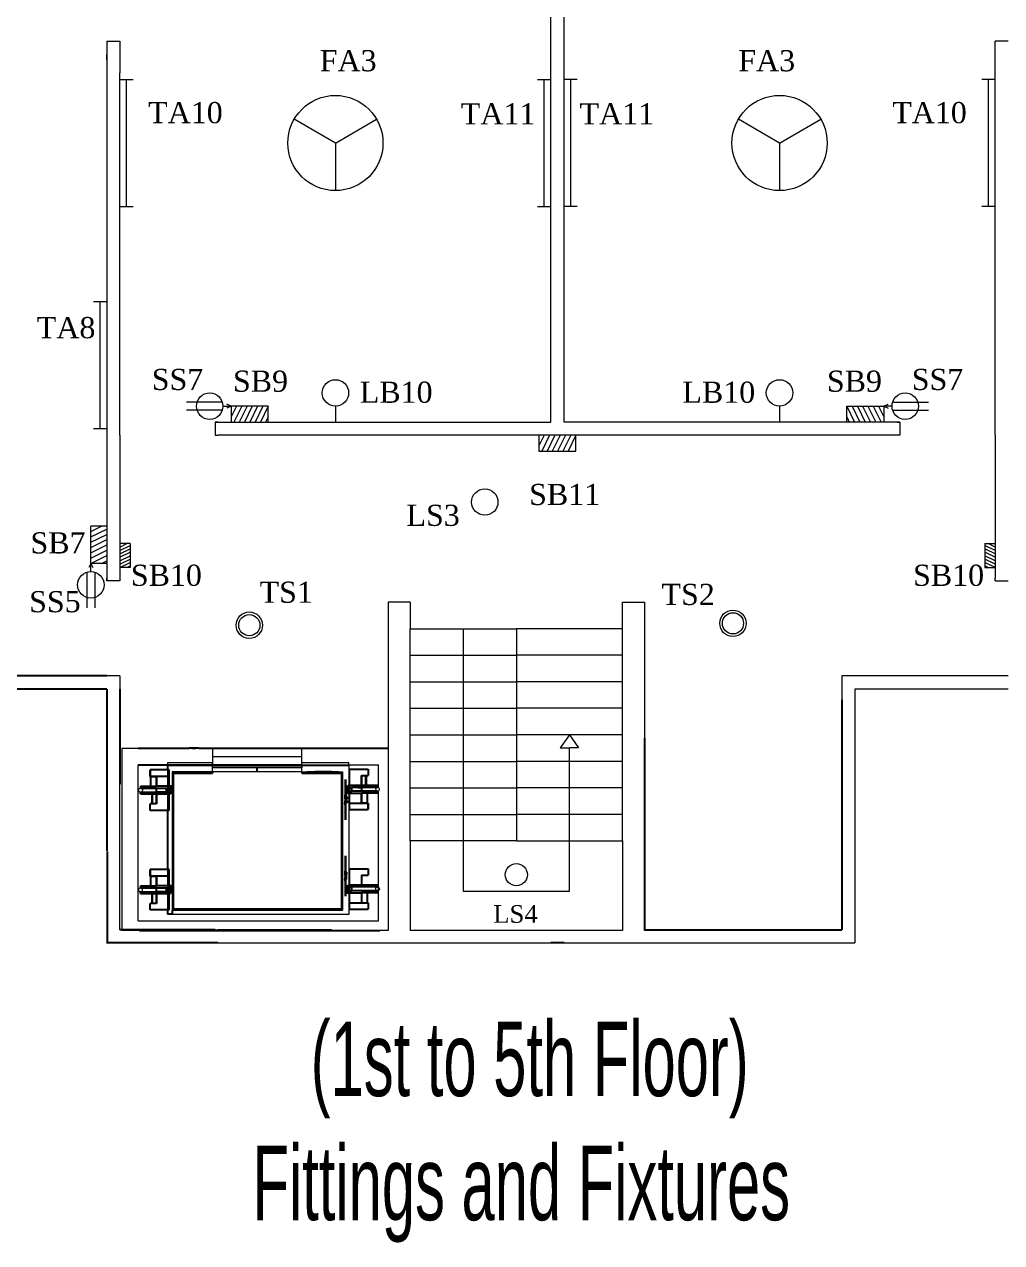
# Model space of a CAD drawing. Header units: inches. Extents: x 419 to 1480, y 151 to 957.
# Drawn here: x 748 to 1117.7, y 151.3 to 612 of the extents above; entities that cross this region are included whole.
import ezdxf

# ---------------------------------------------------------------- set-up
doc = ezdxf.new("R2010")
doc.units = ezdxf.units.IN
doc.header["$MEASUREMENT"] = 0
for name, color, linetype, lineweight in [('cut', 6, 'Continuous', 18), ('FandF', 160, 'Continuous', 13), ('name', 160, 'Continuous', 13)]:
    doc.layers.add(name, color=color, linetype=linetype, lineweight=lineweight)
doc.layers.add('Edges', color=7, linetype='Continuous')

# ---------------------------------------------------------------- blocks, each defined once
blk = doc.blocks.new('Otis elevator pl')
at = {"color": 7}
for p, q in [((149.94, 99.57), (36.94, 99.57)), ((134.57, 91.82), (136.57, 91.82)), ((134.57, 90.07), (134.57, 91.82)), ((136.57, 91.82), (136.57, 92.07)), ((136.57, 91.82), (136.57, 89.9)), ((51.44, 89.52), (42.53, 89.52)), ((42.53, 86.48), (42.53, 89.52)), ((42.94, 86.48), (42.53, 86.48)), ((42.94, 81.85), (42.94, 86.48)), ((45.56, 86.48), (42.94, 86.48)), ((45.56, 81.85), (45.56, 86.48)), ((51.44, 86.48), (45.56, 86.48)), ((51.44, 86.48), (51.44, 89.52)), ((51.44, 81.85), (51.44, 86.48)), ((55.07, 89.57), (54.57, 89.57)), ((55.07, 25.57), (55.07, 89.57)), ((55.07, 89.57), (134.07, 89.57)), ((134.07, 89.57), (134.07, 90.07)), ((134.07, 25.57), (134.07, 89.57)), ((136.07, 89.9), (136.57, 89.9)), ((136.07, 89.9), (136.07, 82.21)), ((136.07, 89.9), (136.07, 84.15)), ((136.57, 82.21), (136.57, 89.9)), ((136.57, 89.9), (144.98, 89.9)), ((141.95, 86.88), (144.98, 86.88)), ((141.95, 86.88), (141.95, 82.21)), ((141.95, 82.21), (141.95, 86.88)), ((141.95, 82.21), (141.95, 86.88)), ((143.81, 86.88), (143.81, 82.21)), ((143.81, 86.88), (143.81, 82.21)), ((144.22, 82.21), (144.22, 86.88)), ((144.22, 82.21), (144.22, 86.88)), ((144.98, 89.9), (144.98, 86.88)), ((38.11, 81.85), (38.11, 80.95)), ((38.11, 81.85), (42.94, 81.85)), ((38.11, 80.95), (50.16, 80.95)), ((42.94, 81.85), (45.56, 81.85)), ((51.44, 81.85), (45.56, 81.85)), ((50.16, 80.95), (50.16, 79.11)), ((51, 80.95), (50.16, 80.95)), ((51.44, 80.95), (51, 80.95)), ((51.57, 81.85), (51.44, 81.85)), ((51.44, 80.95), (51.44, 81.58)), ((51.44, 81.58), (51.57, 81.58)), ((51.44, 79.11), (51.44, 80.95)), ((51.57, 80.95), (51.44, 80.95)), ((53.02, 81.85), (51.57, 81.85)), ((51.57, 81.58), (51.84, 81.58)), ((51.84, 80.95), (51.57, 80.95)), ((51.84, 81.58), (51.84, 80.95)), ((51.84, 81.58), (52.06, 81.58)), ((51.84, 80.95), (51.84, 79.11)), ((52.06, 80.95), (51.84, 80.95)), ((52.06, 81.58), (52.06, 80.95)), ((53.02, 81.58), (52.06, 81.58)), ((52.06, 80.95), (52.06, 79.11)), ((53.02, 81.85), (53.02, 81.58)), ((53.13, 83.44), (53.13, 80.4)), ((53.13, 80.4), (53.13, 83.44)), ((53.13, 80.4), (53.13, 75.77)), ((53.13, 75.77), (53.13, 80.4)), ((135.45, 81.34), (135.45, 82.21)), ((135.45, 82.21), (135.67, 82.21)), ((135.45, 82.21), (135.67, 82.21)), ((135.67, 82.21), (135.45, 82.21)), ((135.67, 81.34), (135.45, 81.34)), ((135.45, 79.5), (135.45, 81.34)), ((135.45, 81.34), (135.67, 81.34)), ((135.67, 81.34), (135.67, 82.21)), ((135.67, 82.21), (136.07, 82.21)), ((136.07, 82.21), (135.67, 82.21)), ((135.67, 82.21), (136.07, 82.21)), ((135.67, 79.5), (135.67, 81.34)), ((136.07, 81.34), (135.67, 81.34)), ((135.67, 81.34), (136.07, 81.34)), ((136.07, 84.15), (136.07, 82.21)), ((136.07, 82.21), (136.07, 81.34)), ((136.07, 82.21), (136.57, 82.21)), ((136.57, 82.21), (136.07, 82.21)), ((136.07, 82.21), (136.07, 81.34)), ((136.07, 82.21), (136.07, 81.34)), ((136.07, 81.34), (136.07, 79.5)), ((136.07, 81.34), (136.51, 81.34)), ((136.07, 81.34), (136.51, 81.34)), ((136.07, 81.34), (136.07, 79.5)), ((136.07, 81.34), (136.07, 79.5)), ((136.51, 81.34), (136.57, 81.34)), ((136.51, 81.34), (136.57, 81.34)), ((136.51, 79.5), (136.51, 81.34)), ((136.57, 81.34), (136.57, 82.21)), ((141.95, 82.21), (136.57, 82.21)), ((136.64, 82.21), (136.57, 82.21)), ((136.57, 81.34), (136.57, 79.5)), ((137.35, 81.34), (136.57, 81.34)), ((136.57, 81.34), (137.35, 81.34)), ((138.2, 82.21), (136.64, 82.21)), ((137.35, 79.5), (137.35, 81.34)), ((149.46, 81.34), (137.35, 81.34)), ((137.35, 81.34), (138.7, 81.34)), ((140.01, 82.21), (138.2, 82.21)), ((138.7, 81.34), (140.27, 81.34)), ((141.95, 82.21), (140.01, 82.21)), ((141.95, 82.21), (140.01, 82.21)), ((140.27, 81.34), (141.95, 81.34)), ((140.27, 81.34), (141.95, 81.34)), ((149.46, 82.21), (141.95, 82.21)), ((143.89, 82.21), (141.95, 82.21)), ((143.89, 82.21), (141.95, 82.21)), ((141.95, 81.34), (141.95, 79.5)), ((141.95, 81.34), (141.95, 79.5)), ((145.7, 82.21), (143.89, 82.21)), ((145.7, 82.21), (143.89, 82.21)), ((147.26, 82.21), (145.7, 82.21)), ((147.26, 82.21), (145.7, 82.21)), ((148.45, 82.21), (147.26, 82.21)), ((148.45, 82.21), (147.26, 82.21)), ((149.2, 82.21), (148.45, 82.21)), ((149.2, 82.21), (148.45, 82.21)), ((149.46, 82.21), (149.2, 82.21)), ((149.46, 82.21), (149.2, 82.21)), ((149.46, 82.21), (149.46, 81.34)), ((38.06, 78.24), (38.06, 79.11)), ((38.06, 79.11), (50.16, 79.11)), ((38.06, 78.24), (45.56, 78.24)), ((38.06, 78.24), (38.31, 78.24)), ((38.31, 78.24), (39.06, 78.24)), ((39.06, 80.04), (38.97, 80.04)), ((39.06, 78.24), (40.25, 78.24)), ((40.25, 78.24), (41.81, 78.24)), ((45.56, 73.57), (45.56, 78.24)), ((45.56, 78.24), (51.44, 78.24)), ((50.16, 79.11), (51, 79.11)), ((51.44, 79.11), (51, 79.11)), ((51.44, 78.24), (51.44, 79.11)), ((51.44, 79.11), (51.57, 79.11)), ((51.57, 78.24), (51.44, 78.24)), ((51.44, 70.55), (51.44, 78.24)), ((51.57, 79.11), (51.84, 79.11)), ((51.84, 78.24), (51.57, 78.24)), ((51.84, 79.11), (52.06, 79.11)), ((51.84, 79.11), (51.84, 78.24)), ((52.06, 78.24), (51.84, 78.24)), ((52.06, 79.11), (52.06, 78.24)), ((52.7, 75.51), (52.89, 75.51)), ((52.7, 75.51), (52.7, 73.04)), ((52.89, 75.77), (53.13, 75.77)), ((53.13, 75.77), (52.89, 75.77)), ((52.89, 75.51), (53.13, 75.51)), ((53.13, 75.51), (52.89, 75.51)), ((52.89, 74.87), (53.13, 74.87)), ((53.13, 75.77), (53.13, 75.51)), ((53.13, 75.77), (53.54, 75.77)), ((53.54, 75.77), (53.13, 75.77)), ((53.13, 75.51), (53.13, 75.77)), ((53.13, 75.77), (53.13, 75.51)), ((53.13, 75.51), (53.13, 75.77)), ((53.54, 75.51), (53.13, 75.51)), ((53.13, 75.51), (53.54, 75.51)), ((53.13, 75.51), (53.13, 74.87)), ((53.13, 74.87), (53.13, 75.51)), ((53.13, 74.87), (53.13, 75.51)), ((53.13, 75.51), (53.13, 74.87)), ((53.13, 74.87), (53.13, 75.51)), ((53.13, 75.51), (53.13, 74.87)), ((53.13, 74.87), (53.54, 74.87)), ((53.54, 74.87), (53.13, 74.87)), ((53.13, 74.87), (53.13, 73.04)), ((53.13, 73.04), (53.13, 74.87)), ((53.13, 73.04), (53.13, 74.87)), ((53.13, 74.87), (53.13, 73.04)), ((53.54, 75.77), (53.76, 75.77)), ((53.76, 75.77), (53.54, 75.77)), ((53.76, 75.51), (53.54, 75.51)), ((53.54, 75.51), (53.76, 75.51)), ((53.76, 74.87), (53.54, 74.87)), ((53.54, 74.87), (53.76, 74.87)), ((54.57, 75.77), (54.57, 75.51)), ((54.57, 75.51), (54.57, 75.77)), ((134.5, 78.6), (134.5, 78.87)), ((134.57, 78.87), (134.5, 78.87)), ((134.5, 78.6), (134.57, 78.6)), ((135.45, 78.87), (134.57, 78.87)), ((134.57, 78.87), (134.57, 78.6)), ((134.57, 78.6), (136.07, 78.6)), ((135.45, 79.5), (135.67, 79.5)), ((135.45, 78.87), (135.45, 79.5)), ((135.67, 79.5), (135.45, 79.5)), ((135.67, 78.87), (135.45, 78.87)), ((135.45, 78.6), (135.67, 78.6)), ((135.67, 79.5), (136.07, 79.5)), ((135.67, 78.87), (135.67, 79.5)), ((136.07, 79.5), (135.67, 79.5)), ((136.07, 78.87), (135.67, 78.87)), ((135.67, 78.6), (136.07, 78.6)), ((136.07, 79.5), (136.07, 78.87)), ((136.07, 79.5), (136.51, 79.5)), ((136.07, 79.5), (136.07, 78.87)), ((136.51, 79.5), (136.07, 79.5)), ((136.07, 79.5), (136.07, 78.87)), ((136.07, 79.5), (136.07, 78.87)), ((136.07, 78.6), (136.07, 73.97)), ((136.07, 78.6), (136.57, 78.6)), ((136.07, 78.6), (136.07, 73.97)), ((136.51, 79.5), (136.57, 79.5)), ((136.57, 79.5), (136.51, 79.5)), ((137.35, 79.5), (136.57, 79.5)), ((136.57, 78.6), (136.57, 79.5)), ((137.35, 79.5), (136.57, 79.5)), ((136.57, 73.97), (136.57, 78.6)), ((136.57, 78.6), (141.95, 78.6)), ((149.4, 79.5), (137.35, 79.5)), ((138.7, 79.5), (137.35, 79.5)), ((140.27, 79.5), (138.7, 79.5)), ((141.95, 79.5), (140.27, 79.5)), ((141.95, 79.5), (140.27, 79.5)), ((141.95, 78.6), (141.95, 73.97)), ((144.57, 78.6), (141.95, 78.6)), ((141.95, 73.97), (141.95, 78.6)), ((141.95, 73.97), (141.95, 78.6)), ((144.57, 78.6), (144.57, 73.97)), ((149.4, 78.6), (144.57, 78.6)), ((149.4, 78.6), (149.4, 79.5)), ((45.56, 73.57), (42.53, 73.57)), ((42.53, 70.55), (42.53, 73.57)), ((51.44, 70.55), (42.53, 70.55)), ((53.13, 72.16), (52.57, 72.16)), ((53.13, 73.04), (52.7, 73.04)), ((52.7, 72.16), (52.7, 73.04)), ((52.7, 72.16), (52.89, 72.16)), ((53.13, 72.16), (52.7, 72.16)), ((52.89, 73.04), (53.13, 73.04)), ((53.13, 72.16), (52.89, 72.16)), ((52.89, 72.16), (53.13, 72.16)), ((53.13, 73.04), (53.54, 73.04)), ((53.13, 72.16), (53.13, 73.04)), ((53.13, 73.04), (53.13, 72.16)), ((53.13, 72.16), (53.13, 73.04)), ((53.13, 73.04), (53.13, 72.16)), ((53.54, 73.04), (53.13, 73.04)), ((53.13, 73.04), (53.13, 64.48)), ((53.13, 72.16), (53.13, 73.04)), ((53.54, 72.16), (53.13, 72.16)), ((53.13, 70.23), (53.13, 72.16)), ((53.13, 72.16), (53.54, 72.16)), ((53.13, 64.48), (53.13, 70.23)), ((53.76, 73.04), (53.54, 73.04)), ((53.54, 73.04), (53.76, 73.04)), ((53.54, 72.16), (53.76, 72.16)), ((53.76, 72.16), (53.54, 72.16)), ((136.07, 73.97), (136.07, 70.93)), ((136.07, 73.97), (136.57, 73.97)), ((136.07, 73.97), (136.07, 70.93)), ((136.07, 70.93), (136.57, 70.93)), ((136.57, 70.93), (136.57, 73.97)), ((136.57, 73.97), (141.95, 73.97)), ((136.57, 70.93), (136.57, 43.09)), ((136.57, 70.93), (144.98, 70.93)), ((141.95, 73.97), (144.57, 73.97)), ((144.98, 73.97), (141.95, 73.97)), ((144.98, 73.97), (141.95, 73.97)), ((144.22, 73.97), (143.89, 73.97)), ((144.22, 73.97), (143.89, 73.97)), ((144.49, 73.97), (144.22, 73.97)), ((144.49, 73.97), (144.22, 73.97)), ((144.57, 73.97), (144.49, 73.97)), ((144.57, 73.97), (144.49, 73.97)), ((144.57, 73.97), (144.98, 73.97)), ((144.98, 73.97), (144.98, 70.93)), ((144.98, 73.93), (144.98, 73.97)), ((144.98, 70.93), (144.98, 73.97)), ((144.98, 73.93), (144.98, 73.97)), ((144.98, 70.93), (144.98, 73.97)), ((144.98, 73.93), (144.98, 73.94)), ((144.98, 73.93), (144.98, 73.94)), ((53.13, 44.59), (53.13, 47.63)), ((53.13, 47.63), (53.13, 44.59)), ((51.44, 42.71), (42.53, 42.71)), ((42.53, 39.67), (42.53, 42.71)), ((42.53, 42.71), (42.53, 39.67)), ((51.44, 39.67), (51.44, 42.71)), ((53.13, 39.96), (53.13, 44.59)), ((53.13, 44.59), (53.13, 39.96)), ((136.07, 43.09), (136.57, 43.09)), ((136.07, 43.09), (136.07, 35.4)), ((136.07, 43.09), (136.07, 37.34)), ((136.57, 35.4), (136.57, 43.09)), ((136.57, 43.09), (144.98, 43.09)), ((141.95, 40.07), (144.98, 40.07)), ((141.95, 40.07), (141.95, 35.4)), ((141.95, 35.4), (141.95, 40.07)), ((143.81, 40.07), (143.81, 35.4)), ((144.22, 35.4), (144.22, 40.07)), ((144.98, 43.09), (144.98, 40.07)), ((38.11, 35.04), (38.11, 34.13)), ((38.11, 35.04), (42.94, 35.04)), ((42.53, 39.71), (42.53, 39.67)), ((42.53, 39.71), (42.53, 39.7)), ((42.94, 39.67), (42.53, 39.67)), ((42.53, 39.67), (45.56, 39.67)), ((42.94, 35.04), (42.94, 39.67)), ((45.56, 39.67), (42.94, 39.67)), ((42.94, 39.67), (43.03, 39.67)), ((42.94, 35.04), (45.56, 35.04)), ((43.03, 39.67), (43.29, 39.67)), ((43.29, 39.67), (43.62, 39.67)), ((45.56, 35.04), (45.56, 39.67)), ((51.44, 39.67), (45.56, 39.67)), ((45.56, 39.67), (45.56, 35.04)), ((51.44, 35.04), (45.56, 35.04)), ((51.44, 35.04), (51.44, 39.67)), ((51.57, 35.04), (51.44, 35.04)), ((51.44, 34.13), (51.44, 34.77)), ((51.44, 34.77), (51.57, 34.77)), ((53.02, 35.04), (51.57, 35.04)), ((51.57, 34.77), (51.84, 34.77)), ((51.84, 34.77), (51.84, 34.13)), ((51.84, 34.77), (52.06, 34.77)), ((51.86, 39.06), (52.7, 39.06)), ((52.7, 39.06), (51.86, 39.06)), ((52.7, 37.23), (51.86, 37.23)), ((52.06, 34.77), (52.06, 34.13)), ((53.02, 34.77), (52.06, 34.77)), ((53.13, 36.35), (52.57, 36.35)), ((52.57, 36.35), (53.13, 36.35)), ((53.13, 39.69), (52.7, 39.69)), ((52.7, 39.06), (52.7, 39.69)), ((52.7, 39.69), (53.13, 39.69)), ((52.7, 39.06), (52.7, 39.69)), ((52.7, 39.69), (52.89, 39.69)), ((52.89, 39.69), (52.7, 39.69)), ((52.7, 39.06), (53.13, 39.06)), ((53.13, 39.06), (52.7, 39.06)), ((52.7, 39.06), (52.7, 37.23)), ((52.7, 37.23), (52.7, 39.06)), ((52.89, 39.06), (52.7, 39.06)), ((52.7, 39.06), (52.89, 39.06)), ((52.7, 37.23), (52.7, 36.35)), ((52.7, 36.35), (52.7, 37.23)), ((52.89, 37.23), (52.7, 37.23)), ((52.7, 37.23), (53.13, 37.23)), ((52.7, 37.23), (52.89, 37.23)), ((53.13, 36.35), (52.7, 36.35)), ((52.7, 36.35), (52.89, 36.35)), ((52.89, 36.35), (52.7, 36.35)), ((52.7, 36.35), (53.13, 36.35)), ((52.89, 39.96), (53.13, 39.96)), ((52.89, 39.96), (53.13, 39.96)), ((53.13, 39.69), (52.89, 39.69)), ((52.89, 39.69), (53.13, 39.69)), ((52.89, 39.06), (53.13, 39.06)), ((53.13, 39.06), (52.89, 39.06)), ((53.13, 37.23), (52.89, 37.23)), ((52.89, 37.23), (53.13, 37.23)), ((52.89, 36.35), (53.13, 36.35)), ((53.13, 36.35), (52.89, 36.35)), ((53.02, 35.04), (53.02, 34.77)), ((53.13, 39.69), (53.13, 39.96)), ((53.13, 39.96), (53.13, 39.69)), ((53.54, 39.96), (53.13, 39.96)), ((53.13, 39.96), (53.54, 39.96)), ((53.13, 39.96), (53.13, 39.69)), ((53.13, 39.69), (53.13, 39.96)), ((53.13, 39.06), (53.13, 39.69)), ((53.13, 39.69), (53.13, 39.06)), ((53.13, 39.69), (53.13, 39.06)), ((53.13, 39.06), (53.13, 39.69)), ((53.13, 39.69), (53.13, 39.06)), ((53.13, 39.06), (53.13, 39.69)), ((53.13, 39.69), (53.54, 39.69)), ((53.54, 39.69), (53.13, 39.69)), ((53.13, 39.06), (53.13, 37.23)), ((53.13, 37.23), (53.13, 39.06)), ((53.13, 39.06), (53.54, 39.06)), ((53.13, 39.06), (53.13, 37.23)), ((53.13, 37.23), (53.13, 39.06)), ((53.54, 39.06), (53.13, 39.06)), ((53.13, 36.35), (53.13, 37.23)), ((53.13, 37.23), (53.13, 36.35)), ((53.13, 37.23), (53.13, 36.35)), ((53.13, 36.35), (53.13, 37.23)), ((53.54, 37.23), (53.13, 37.23)), ((53.13, 36.35), (53.13, 37.23)), ((53.13, 37.23), (53.13, 36.35)), ((53.13, 37.23), (53.54, 37.23)), ((53.13, 36.35), (53.54, 36.35)), ((53.13, 36.35), (53.13, 34.41)), ((53.13, 34.41), (53.13, 36.35)), ((53.54, 36.35), (53.13, 36.35)), ((53.13, 34.41), (53.13, 28.66)), ((53.13, 28.66), (53.13, 34.41)), ((53.54, 39.96), (53.76, 39.96)), ((53.76, 39.96), (53.54, 39.96)), ((53.76, 39.69), (53.54, 39.69)), ((53.54, 39.69), (53.76, 39.69)), ((53.54, 39.06), (53.76, 39.06)), ((53.76, 39.06), (53.54, 39.06)), ((53.76, 37.23), (53.54, 37.23)), ((53.54, 37.23), (53.76, 37.23)), ((53.76, 36.35), (53.54, 36.35)), ((53.54, 36.35), (53.76, 36.35)), ((54.57, 39.69), (54.57, 39.96)), ((54.57, 39.96), (54.57, 39.69)), ((135.45, 34.52), (135.45, 35.4)), ((135.45, 35.4), (135.67, 35.4)), ((135.67, 35.4), (135.45, 35.4)), ((135.45, 35.4), (135.67, 35.4)), ((135.67, 34.52), (135.45, 34.52)), ((135.45, 32.69), (135.45, 34.52)), ((135.45, 34.52), (135.67, 34.52)), ((135.67, 34.52), (135.67, 35.4)), ((135.67, 35.4), (136.07, 35.4)), ((135.67, 35.4), (136.07, 35.4)), ((136.07, 35.4), (135.67, 35.4)), ((135.67, 32.69), (135.67, 34.52)), ((136.07, 34.52), (135.67, 34.52)), ((135.67, 34.52), (136.07, 34.52)), ((136.07, 37.34), (136.07, 35.4)), ((136.07, 35.4), (136.07, 34.52)), ((136.07, 35.4), (136.57, 35.4)), ((136.07, 35.4), (136.07, 34.52)), ((136.07, 35.4), (136.07, 34.52)), ((136.07, 35.4), (136.07, 34.52)), ((136.57, 35.4), (136.07, 35.4)), ((136.07, 34.52), (136.07, 32.69)), ((136.07, 34.52), (136.51, 34.52)), ((136.07, 34.52), (136.51, 34.52)), ((136.07, 34.52), (136.07, 32.69)), ((136.51, 34.52), (136.57, 34.52)), ((136.51, 34.52), (136.51, 32.69)), ((136.51, 34.52), (136.57, 34.52)), ((141.95, 35.4), (136.57, 35.4)), ((136.57, 34.52), (136.57, 35.4)), ((136.64, 35.4), (136.57, 35.4)), ((136.57, 34.52), (136.57, 32.69)), ((137.35, 34.52), (136.57, 34.52)), ((136.57, 34.52), (137.35, 34.52)), ((138.2, 35.4), (136.64, 35.4)), ((137.35, 32.69), (137.35, 34.52)), ((149.46, 34.52), (137.35, 34.52)), ((137.35, 34.52), (138.7, 34.52)), ((140.01, 35.4), (138.2, 35.4)), ((138.7, 34.52), (140.27, 34.52)), ((141.95, 35.4), (140.01, 35.4)), ((140.27, 34.52), (141.95, 34.52)), ((149.46, 35.4), (141.95, 35.4)), ((143.89, 35.4), (141.95, 35.4)), ((141.95, 34.52), (141.95, 32.69)), ((145.7, 35.4), (143.89, 35.4)), ((147.26, 35.4), (145.7, 35.4)), ((147.26, 35.4), (145.7, 35.4)), ((148.45, 35.4), (147.26, 35.4)), ((148.45, 35.4), (147.26, 35.4)), ((149.2, 35.4), (148.45, 35.4)), ((149.2, 35.4), (148.45, 35.4)), ((149.46, 35.4), (149.2, 35.4)), ((149.46, 35.4), (149.2, 35.4)), ((149.46, 35.4), (149.46, 34.52)), ((38.06, 31.43), (38.06, 32.3)), ((38.06, 32.3), (50.16, 32.3)), ((38.06, 31.43), (45.56, 31.43)), ((38.06, 31.43), (38.31, 31.43)), ((38.11, 34.13), (50.16, 34.13)), ((38.31, 31.43), (39.06, 31.43)), ((39.06, 31.43), (40.25, 31.43)), ((40.25, 31.43), (41.81, 31.43)), ((41.81, 31.43), (43.62, 31.43)), ((43.29, 31.43), (43.29, 26.75)), ((43.62, 31.43), (45.56, 31.43)), ((43.71, 26.75), (43.71, 31.43)), ((45.56, 32.3), (45.56, 34.13)), ((45.56, 34.13), (47.24, 34.13)), ((47.24, 32.3), (45.56, 32.3)), ((45.56, 26.75), (45.56, 31.43)), ((45.56, 31.43), (51.44, 31.43)), ((45.56, 31.43), (47.51, 31.43)), ((45.56, 31.43), (45.56, 26.75)), ((50.16, 34.13), (50.16, 32.3)), ((51.44, 34.13), (50.16, 34.13)), ((51.44, 32.3), (50.16, 32.3)), ((51.44, 32.3), (51.44, 34.13)), ((51.57, 34.13), (51.44, 34.13)), ((51.44, 31.43), (51.44, 32.3)), ((51.44, 32.3), (51.57, 32.3)), ((51.57, 31.43), (51.44, 31.43)), ((51.44, 23.74), (51.44, 31.43)), ((51.84, 34.13), (51.57, 34.13)), ((51.57, 32.3), (51.84, 32.3)), ((51.84, 31.43), (51.57, 31.43)), ((51.84, 34.13), (51.84, 32.3)), ((52.06, 34.13), (51.84, 34.13)), ((51.84, 32.3), (52.06, 32.3)), ((51.84, 32.3), (51.84, 31.43)), ((52.06, 31.43), (51.84, 31.43)), ((52.06, 34.13), (52.06, 32.3)), ((52.06, 32.3), (52.06, 31.43)), ((134.5, 31.79), (134.5, 32.06)), ((134.57, 32.06), (134.5, 32.06)), ((134.5, 31.79), (134.57, 31.79)), ((135.45, 32.06), (134.57, 32.06)), ((134.57, 32.06), (134.57, 31.79)), ((134.57, 31.79), (136.07, 31.79)), ((135.45, 32.69), (135.67, 32.69)), ((135.45, 32.06), (135.45, 32.69)), ((135.67, 32.69), (135.45, 32.69)), ((135.67, 32.06), (135.45, 32.06)), ((135.45, 31.79), (135.67, 31.79)), ((135.67, 32.69), (136.07, 32.69)), ((135.67, 32.06), (135.67, 32.69)), ((136.07, 32.69), (135.67, 32.69)), ((136.07, 32.06), (135.67, 32.06)), ((135.67, 31.79), (136.07, 31.79)), ((136.07, 32.69), (136.07, 32.06)), ((136.07, 32.69), (136.51, 32.69)), ((136.51, 32.69), (136.07, 32.69)), ((136.07, 32.69), (136.07, 32.06)), ((136.07, 32.69), (136.07, 32.06)), ((136.07, 31.79), (136.07, 27.16)), ((136.07, 31.79), (136.57, 31.79)), ((136.07, 31.79), (136.07, 27.16)), ((136.51, 32.69), (136.57, 32.69)), ((136.57, 32.69), (136.51, 32.69)), ((137.35, 32.69), (136.57, 32.69)), ((136.57, 31.79), (136.57, 32.69)), ((137.35, 32.69), (136.57, 32.69)), ((136.57, 27.16), (136.57, 31.79)), ((136.57, 31.79), (141.95, 31.79)), ((149.4, 32.69), (137.35, 32.69)), ((138.7, 32.69), (137.35, 32.69)), ((140.27, 32.69), (138.7, 32.69)), ((141.95, 32.69), (140.27, 32.69)), ((141.95, 31.79), (141.95, 27.16)), ((144.57, 31.79), (141.95, 31.79)), ((141.95, 27.16), (141.95, 31.79)), ((144.57, 31.79), (144.57, 27.16)), ((149.4, 31.79), (144.57, 31.79)), ((148.45, 33.59), (148.54, 33.59)), ((148.45, 33.59), (148.54, 33.59)), ((149.4, 31.79), (149.4, 32.69)), ((45.56, 26.75), (42.53, 26.75)), ((42.53, 23.74), (42.53, 26.75)), ((51.44, 23.74), (42.53, 23.74)), ((54.57, 25.57), (55.07, 25.57)), ((58.26, 25.57), (55.07, 25.57)), ((56.47, 25.07), (56.47, 25.27)), ((73.57, 25.57), (58.26, 25.57)), ((58.26, 25.27), (58.26, 25.57)), ((59.78, 25.07), (67.53, 25.07)), ((71.22, 25.07), (71.22, 25.27)), ((73.57, 25.07), (73.57, 25.57)), ((94.57, 25.07), (94.57, 23.07)), ((134.07, 25.57), (115.57, 25.57)), ((115.57, 25.07), (115.57, 25.57)), ((134.07, 25.57), (134.07, 25.07)), ((136.07, 27.16), (136.07, 24.12)), ((136.07, 27.16), (136.57, 27.16)), ((136.07, 27.16), (136.07, 24.12)), ((136.07, 24.12), (136.57, 24.12)), ((136.57, 24.12), (136.57, 27.16)), ((136.57, 27.16), (141.95, 27.16)), ((136.57, 24.12), (136.57, 22.07)), ((136.57, 24.12), (144.98, 24.12)), ((141.95, 27.16), (144.57, 27.16)), ((144.98, 27.16), (141.95, 27.16)), ((144.22, 27.16), (143.89, 27.16)), ((144.49, 27.16), (144.22, 27.16)), ((144.57, 27.16), (144.49, 27.16)), ((144.57, 27.16), (144.98, 27.16)), ((144.98, 27.16), (144.98, 24.12)), ((144.98, 24.12), (144.98, 27.16)), ((144.98, 27.12), (144.98, 27.16)), ((144.98, 27.12), (144.98, 27.13)), ((115.57, 22.07), (73.57, 22.07)), ((115.44, 21.77), (73.57, 21.77)), ((115.57, 22.07), (115.44, 21.77)), ((115.57, 21.77), (115.44, 21.77)), ((136.57, 21.77), (115.57, 21.77)), ((150.57, 21.77), (136.57, 21.77)), ((33.07, 14.07), (33.07, 13.97)), ((33.07, 13.97), (69.87, 13.97)), ((69.87, 14.07), (119.15, 14.07)), ((69.87, 14.07), (73.57, 14.07)), ((73.57, 14.07), (115.44, 14.07)), ((115.44, 14.07), (119.15, 14.07)), ((119.15, 14.07), (119.15, 13.97)), ((119.15, 13.97), (122.12, 13.97)), ((122.12, 13.97), (122.12, 14.07)), ((122.12, 13.94), (122.12, 13.97)), ((122.12, 13.94), (123.43, 13.94)), ((123.43, 13.94), (123.43, 13.88)), ((125.31, 13.94), (123.43, 13.94)), ((123.43, 13.88), (125.31, 13.88)), ((125.31, 13.94), (125.31, 13.88)), ((125.31, 13.94), (126.62, 13.94)), ((126.62, 13.97), (126.62, 14.07)), ((126.62, 13.97), (150.57, 13.97)), ((126.62, 13.94), (126.62, 13.97)), ((150.57, 13.97), (150.57, 14.07))]:
    blk.add_line(p, q, dxfattribs=at)
at = {"layer": 'cut', "color": 7}
for p, q in [((33.07, 95.07), (33.07, 99.57)), ((33.07, 99.57), (37.57, 99.57)), ((37.57, 99.57), (149.94, 99.57)), ((149.94, 99.57), (158.27, 99.57)), ((158.27, 95.07), (158.27, 99.57)), ((33.07, 21.77), (33.07, 95.07)), ((149.94, 95.07), (37.57, 95.07)), ((37.57, 95.07), (37.57, 80.81)), ((51.57, 81.85), (51.57, 92.07)), ((51.57, 92.07), (136.57, 92.07)), ((150.57, 95.07), (149.94, 95.07)), ((150.57, 95.07), (150.57, 21.77)), ((158.27, 14.07), (158.27, 95.07)), ((54.57, 89.57), (54.57, 90.07)), ((134.07, 90.07), (54.57, 90.07)), ((54.57, 25.57), (54.57, 89.57)), ((134.57, 90.07), (134.07, 90.07)), ((134.57, 78.87), (134.57, 90.07)), ((37.14, 80.03), (37.17, 80.27)), ((37.26, 80.49), (37.17, 80.27)), ((37.41, 80.68), (37.26, 80.49)), ((37.57, 80.81), (37.41, 80.68)), ((37.6, 80.82), (37.57, 80.81)), ((37.57, 80.81), (37.57, 79.26)), ((37.82, 80.92), (37.6, 80.82)), ((38.06, 80.95), (37.82, 80.92)), ((38.06, 80.95), (38.29, 80.92)), ((38.29, 80.92), (38.51, 80.82)), ((38.51, 80.82), (38.7, 80.68)), ((38.7, 80.68), (38.85, 80.49)), ((38.85, 80.49), (38.94, 80.27)), ((38.94, 80.27), (38.97, 80.03)), ((51.57, 81.85), (51.57, 81.58)), ((51.57, 81.58), (51.57, 80.95)), ((51.57, 80.95), (51.57, 79.11)), ((148.57, 80.66), (148.54, 80.42)), ((148.54, 80.42), (148.57, 80.18)), ((148.66, 80.88), (148.57, 80.66)), ((148.57, 80.18), (148.66, 79.96)), ((148.81, 81.07), (148.66, 80.88)), ((149, 81.21), (148.81, 81.07)), ((149.22, 81.3), (149, 81.21)), ((149.46, 81.34), (149.22, 81.3)), ((149.69, 81.3), (149.46, 81.34)), ((149.91, 81.21), (149.69, 81.3)), ((150.1, 81.07), (149.91, 81.21)), ((150.25, 80.88), (150.1, 81.07)), ((150.34, 80.66), (150.25, 80.88)), ((150.25, 79.96), (150.34, 80.18)), ((150.37, 80.42), (150.34, 80.66)), ((150.34, 80.18), (150.37, 80.42)), ((37.14, 80.03), (37.17, 79.79)), ((37.17, 79.79), (37.26, 79.57)), ((37.26, 79.57), (37.41, 79.38)), ((37.41, 79.38), (37.57, 79.26)), ((37.57, 79.26), (37.6, 79.24)), ((37.57, 79.26), (37.57, 33.99)), ((37.6, 79.24), (37.82, 79.15)), ((37.82, 79.15), (38.06, 79.11)), ((38.29, 79.15), (38.06, 79.11)), ((38.51, 79.24), (38.29, 79.15)), ((38.7, 79.38), (38.51, 79.24)), ((38.85, 79.57), (38.7, 79.38)), ((38.94, 79.79), (38.85, 79.57)), ((38.97, 80.03), (38.94, 79.79)), ((51.57, 79.11), (51.57, 78.24)), ((51.57, 35.04), (51.57, 78.24)), ((134.57, 78.87), (134.57, 78.6)), ((134.57, 32.06), (134.57, 78.6)), ((148.66, 79.96), (148.81, 79.77)), ((148.81, 79.77), (149, 79.63)), ((149, 79.63), (149.22, 79.54)), ((149.22, 79.54), (149.46, 79.5)), ((149.46, 79.5), (149.69, 79.54)), ((149.69, 79.54), (149.91, 79.63)), ((149.91, 79.63), (150.1, 79.77)), ((150.1, 79.77), (150.25, 79.96)), ((51.57, 35.04), (51.57, 34.77)), ((51.57, 34.77), (51.57, 34.13)), ((148.81, 34.26), (149, 34.4)), ((149, 34.4), (149.22, 34.49)), ((149.22, 34.49), (149.46, 34.52)), ((149.69, 34.49), (149.46, 34.52)), ((149.91, 34.4), (149.69, 34.49)), ((150.1, 34.26), (149.91, 34.4)), ((37.17, 33.46), (37.14, 33.22)), ((37.14, 33.22), (37.17, 32.98)), ((37.26, 33.68), (37.17, 33.46)), ((37.17, 32.98), (37.26, 32.76)), ((37.41, 33.87), (37.26, 33.68)), ((37.26, 32.76), (37.41, 32.57)), ((37.57, 33.99), (37.41, 33.87)), ((37.41, 32.57), (37.57, 32.44)), ((37.6, 34.01), (37.57, 33.99)), ((37.57, 32.44), (37.6, 32.42)), ((37.57, 32.44), (37.57, 21.77)), ((37.82, 34.1), (37.6, 34.01)), ((37.6, 32.42), (37.82, 32.33)), ((38.06, 34.13), (37.82, 34.1)), ((37.82, 32.33), (38.06, 32.3)), ((38.29, 34.1), (38.06, 34.13)), ((38.06, 32.3), (38.29, 32.33)), ((38.51, 34.01), (38.29, 34.1)), ((38.29, 32.33), (38.51, 32.42)), ((38.7, 33.87), (38.51, 34.01)), ((38.51, 32.42), (38.7, 32.57)), ((38.85, 33.68), (38.7, 33.87)), ((38.7, 32.57), (38.85, 32.76)), ((38.94, 33.46), (38.85, 33.68)), ((38.85, 32.76), (38.94, 32.98)), ((38.97, 33.22), (38.94, 33.46)), ((38.94, 32.98), (38.97, 33.22)), ((51.57, 34.13), (51.57, 32.3)), ((51.57, 32.3), (51.57, 31.43)), ((51.57, 22.07), (51.57, 31.43)), ((134.57, 32.06), (134.57, 31.79)), ((134.57, 25.07), (134.57, 31.79)), ((148.54, 33.61), (148.57, 33.84)), ((148.57, 33.37), (148.54, 33.61)), ((148.57, 33.84), (148.66, 34.07)), ((148.66, 33.15), (148.57, 33.37)), ((148.66, 34.07), (148.81, 34.26)), ((148.81, 32.96), (148.66, 33.15)), ((149, 32.81), (148.81, 32.96)), ((149.22, 32.72), (149, 32.81)), ((149.46, 32.69), (149.22, 32.72)), ((149.46, 32.69), (149.69, 32.72)), ((149.69, 32.72), (149.91, 32.81)), ((149.91, 32.81), (150.1, 32.96)), ((150.25, 34.07), (150.1, 34.26)), ((150.1, 32.96), (150.25, 33.15)), ((150.34, 33.84), (150.25, 34.07)), ((150.25, 33.15), (150.34, 33.37)), ((150.37, 33.61), (150.34, 33.84)), ((150.37, 33.61), (150.34, 33.37)), ((54.57, 25.07), (54.57, 25.57)), ((56.47, 25.07), (54.57, 25.07)), ((58.26, 25.27), (56.47, 25.27)), ((56.47, 25.07), (71.22, 25.07)), ((71.22, 25.27), (58.26, 25.27)), ((73.57, 25.07), (71.22, 25.07)), ((73.57, 25.07), (94.57, 25.07)), ((73.57, 25.07), (73.57, 23.07)), ((73.57, 23.07), (94.57, 23.07)), ((73.57, 22.07), (73.57, 23.07)), ((94.57, 25.07), (115.57, 25.07)), ((94.57, 23.07), (115.57, 23.07)), ((115.57, 25.07), (134.07, 25.07)), ((115.57, 25.07), (115.57, 23.07)), ((115.57, 23.07), (115.57, 22.07)), ((134.07, 25.07), (134.57, 25.07)), ((33.07, 14.07), (33.07, 21.77)), ((51.57, 21.77), (37.57, 21.77)), ((73.57, 22.07), (51.57, 22.07)), ((51.57, 22.07), (51.57, 21.77)), ((51.57, 21.77), (51.57, 20.63)), ((73.57, 21.77), (51.57, 21.77)), ((73.57, 20.63), (51.57, 20.63)), ((73.57, 22.07), (73.57, 21.77)), ((73.57, 21.77), (73.57, 20.63)), ((73.57, 20.63), (73.57, 17.92)), ((73.57, 17.92), (73.57, 14.07)), ((73.57, 17.92), (115.44, 17.92)), ((115.44, 21.77), (115.44, 17.92)), ((115.44, 17.92), (115.44, 14.07)), ((136.57, 22.07), (115.57, 22.07)), ((115.57, 22.07), (115.57, 21.77)), ((115.57, 21.77), (115.57, 20.63)), ((136.57, 20.63), (115.57, 20.63)), ((136.57, 22.07), (136.57, 21.77)), ((136.57, 21.77), (136.57, 20.63)), ((33.07, 14.07), (69.87, 14.07)), ((69.87, 14.07), (69.87, 13.97)), ((69.87, 13.97), (73.57, 13.97)), ((73.57, 14.07), (73.57, 13.97)), ((115.44, 14.07), (115.44, 13.97)), ((119.15, 13.97), (115.44, 13.97)), ((119.15, 14.07), (122.12, 14.07)), ((122.12, 14.07), (126.62, 14.07)), ((126.62, 14.07), (150.57, 14.07)), ((150.57, 13.97), (158.27, 14.07))]:
    blk.add_line(p, q, dxfattribs=at)
blk = doc.blocks.new('lift')
at = {"layer": 'Edges'}
blk.add_blockref('Otis elevator pl', (-93.76, -99.57), dxfattribs=at)

msp = doc.modelspace()

# ---------------------------------------------------------------- linework, layer by layer
at = {"lineweight": 13}
for p, q in [((947.16, 461.64), (947.16, 672.64)), ((952.16, 461.64), (952.16, 672.64)), ((779.16, 605.64), (779.16, 401.64)), ((779.16, 605.64), (784.16, 605.64)), ((784.16, 605.64), (784.16, 598.64)), ((1120.16, 605.64), (1115.16, 605.64)), ((779.16, 598.64), (779.16, 600.64)), ((784.16, 598.64), (784.16, 593.64)), ((820.16, 461.64), (947.16, 461.64)), ((1079.16, 461.64), (952.16, 461.64)), ((784.16, 456.64), (784.16, 449.64)), ((1079.16, 456.64), (952.16, 456.64)), ((1115.16, 456.64), (1115.16, 449.64)), ((893.98, 373.44), (893.98, 383.48)), ((893.98, 383.48), (934.11, 383.48)), ((974.24, 383.48), (934.11, 383.48)), ((934.11, 383.48), (934.11, 303.21)), ((934.11, 383.48), (934.11, 303.21)), ((974.24, 373.44), (974.24, 383.48)), ((893.98, 363.41), (893.98, 373.44)), ((893.98, 373.44), (934.11, 373.44)), ((974.24, 373.44), (934.11, 373.44)), ((974.24, 363.41), (974.24, 373.44)), ((1120.16, 365.64), (1057.16, 365.64)), ((893.98, 353.38), (893.98, 363.41)), ((893.98, 363.41), (934.11, 363.41)), ((974.24, 363.41), (934.11, 363.41)), ((974.24, 353.38), (974.24, 363.41)), ((1120.16, 360.64), (1062.16, 360.64)), ((1062.16, 360.64), (1062.16, 264.64)), ((893.98, 343.34), (893.98, 353.38)), ((893.98, 353.38), (934.11, 353.38)), ((974.24, 353.38), (934.11, 353.38)), ((974.24, 343.34), (974.24, 353.38)), ((893.98, 333.31), (893.98, 343.34)), ((893.98, 343.34), (934.11, 343.34)), ((974.24, 343.34), (934.11, 343.34)), ((974.24, 333.31), (974.24, 343.34)), ((893.98, 323.28), (893.98, 333.31)), ((893.98, 333.31), (934.11, 333.31)), ((974.24, 333.31), (934.11, 333.31)), ((974.24, 323.28), (974.24, 333.31)), ((893.98, 313.24), (893.98, 323.28)), ((893.98, 323.28), (934.11, 323.28)), ((974.24, 323.28), (934.11, 323.28)), ((974.24, 313.24), (974.24, 323.28)), ((893.98, 303.21), (893.98, 313.24)), ((893.98, 313.24), (934.11, 313.24)), ((974.24, 313.24), (934.11, 313.24)), ((974.24, 303.21), (974.24, 313.24)), ((934.11, 303.21), (893.98, 303.21)), ((934.11, 303.21), (974.24, 303.21)), ((784.16, 269.64), (784.16, 276.64)), ((820.16, 264.64), (947.16, 264.64)), ((821.16, 264.64), (864.16, 264.64)), ((874.16, 264.64), (947.16, 264.64)), ((952.16, 264.64), (1062.16, 264.64)), ((952.16, 264.64), (970.16, 264.64))]:
    msp.add_line(p, q, dxfattribs=at)
at = {"linetype": 'Continuous', "lineweight": 13}
for p, q in [((779.16, 605.64), (779.16, 600.64)), ((1115.16, 456.64), (1115.16, 605.64)), ((784.16, 456.64), (784.16, 593.64)), ((820.16, 461.64), (820.16, 456.64)), ((821.16, 461.64), (820.16, 461.64)), ((1078.16, 461.64), (1079.16, 461.64)), ((1079.16, 461.64), (1079.16, 456.64)), ((820.16, 456.64), (821.16, 456.64)), ((952.16, 456.64), (821.16, 456.64)), ((1079.16, 456.64), (1078.16, 456.64)), ((784.16, 449.64), (784.16, 402.64)), ((1115.16, 449.64), (1115.16, 402.64)), ((779.16, 401.64), (779.16, 402.64)), ((784.16, 401.64), (779.16, 401.64)), ((784.16, 402.64), (784.16, 401.64)), ((1115.16, 401.64), (1115.16, 402.64)), ((1115.16, 401.64), (1120.16, 401.64)), ((893.98, 393.51), (885.62, 393.51)), ((885.62, 393.51), (885.62, 269.35)), ((893.98, 393.51), (893.98, 383.48)), ((974.24, 383.48), (974.24, 393.51)), ((974.24, 393.51), (982.6, 393.51)), ((982.6, 393.51), (982.6, 383.48)), ((914.04, 383.48), (914.04, 284.19)), ((982.6, 383.48), (982.6, 342.09)), ((784.16, 365.64), (779.16, 365.64)), ((1057.16, 365.64), (1057.16, 356.64)), ((784.16, 360.64), (784.04, 360.64)), ((954.18, 343.34), (950.73, 338.43)), ((954.18, 343.34), (957.62, 338.43)), ((950.73, 338.43), (954.18, 338.43)), ((954.18, 284.19), (954.18, 338.43)), ((957.62, 338.43), (954.18, 338.43)), ((784.16, 323.64), (784.16, 324.64)), ((784.16, 276.64), (784.16, 323.64)), ((893.98, 303.21), (893.98, 269.35)), ((974.24, 303.21), (974.24, 269.35)), ((914.04, 284.19), (954.18, 284.19)), ((820.16, 269.64), (821.16, 269.64)), ((864.16, 269.64), (821.16, 269.64)), ((974.24, 269.35), (893.98, 269.35)), ((821.16, 264.64), (820.16, 264.64))]:
    msp.add_line(p, q, dxfattribs=at)
for p, q in [((779.16, 365.64), (734.73, 365.64)), ((779.16, 360.64), (734.73, 360.64)), ((779.16, 360.64), (779.16, 299.48)), ((784.16, 360.64), (784.16, 324.64)), ((1057.16, 356.64), (1057.16, 269.64)), ((982.6, 342.09), (982.6, 269.35)), ((779.39, 299.3), (779.39, 264.7)), ((820.16, 269.64), (784.16, 269.64)), ((982.6, 269.64), (1057.16, 269.64)), ((784.16, 264.64), (779.04, 264.64)), ((821.16, 264.64), (784.16, 264.64)), ((952.16, 264.64), (947.16, 264.64)), ((952.16, 264.64), (952.16, 264.64))]:
    msp.add_line(p, q)
at = {"lineweight": 13, "ltscale": 0.7}
msp.add_line((784.16, 365.64), (784.16, 360.64), dxfattribs=at)
at = {"layer": 'FandF', "lineweight": 13}
for p, q in [((784.16, 591.14), (786.66, 591.14)), ((786.66, 591.14), (789.16, 591.14)), ((786.66, 543.14), (786.66, 591.14)), ((942.16, 591.14), (944.66, 591.14)), ((944.66, 591.14), (947.16, 591.14)), ((944.66, 543.14), (944.66, 591.14)), ((954.66, 591.14), (952.16, 591.14)), ((954.66, 543.14), (954.66, 591.14)), ((957.16, 591.14), (954.66, 591.14)), ((1112.66, 591.14), (1110.16, 591.14)), ((1112.66, 543.14), (1112.66, 591.14)), ((1115.16, 591.14), (1112.66, 591.14)), ((865.66, 567.14), (850.07, 576.14)), ((865.66, 567.14), (881.25, 576.14)), ((1033.66, 567.14), (1018.07, 576.14)), ((1033.66, 567.14), (1049.25, 576.14)), ((865.66, 567.14), (865.66, 549.14)), ((1033.66, 567.14), (1033.66, 549.14)), ((784.16, 543.14), (786.66, 543.14)), ((786.66, 543.14), (789.16, 543.14)), ((942.16, 543.14), (944.66, 543.14)), ((944.66, 543.14), (947.16, 543.14)), ((954.66, 543.14), (952.16, 543.14)), ((957.16, 543.14), (954.66, 543.14)), ((1112.66, 543.14), (1110.16, 543.14)), ((1115.16, 543.14), (1112.66, 543.14)), ((774.16, 507.19), (776.66, 507.19)), ((776.66, 507.19), (779.16, 507.19)), ((776.66, 459.19), (776.66, 507.19)), ((822.88, 469.14), (809.38, 469.14)), ((822.88, 466.14), (809.38, 466.14)), ((823.11, 467.64), (826.24, 467.64)), ((826.24, 467.64), (824.61, 468.43)), ((826.24, 467.64), (824.61, 466.85)), ((828.24, 467.64), (826.24, 467.64)), ((826.24, 467.64), (826.24, 461.64)), ((828.24, 467.64), (826.24, 463.58)), ((830.24, 467.64), (827.28, 461.64)), ((830.24, 467.64), (828.24, 467.64)), ((832.24, 467.64), (829.28, 461.64)), ((832.24, 467.64), (830.24, 467.64)), ((834.24, 467.64), (831.28, 461.64)), ((834.24, 467.64), (832.24, 467.64)), ((836.24, 467.64), (833.28, 461.64)), ((836.24, 467.64), (834.24, 467.64)), ((838.24, 467.64), (835.28, 461.64)), ((838.24, 467.64), (836.24, 467.64)), ((840.24, 467.64), (837.28, 461.64)), ((840.24, 467.64), (838.24, 467.64)), ((840.24, 461.64), (840.24, 467.64)), ((865.66, 467.64), (865.66, 461.64)), ((1033.66, 467.64), (1033.66, 461.64)), ((1059.09, 467.64), (1061.09, 467.64)), ((1059.09, 461.64), (1059.09, 467.64)), ((1059.09, 467.64), (1062.05, 461.64)), ((1061.09, 467.64), (1063.09, 467.64)), ((1061.09, 467.64), (1064.05, 461.64)), ((1063.09, 467.64), (1065.09, 467.64)), ((1063.09, 467.64), (1066.05, 461.64)), ((1065.09, 467.64), (1067.09, 467.64)), ((1065.09, 467.64), (1068.05, 461.64)), ((1067.09, 467.64), (1069.09, 467.64)), ((1067.09, 467.64), (1070.05, 461.64)), ((1069.09, 467.64), (1071.09, 467.64)), ((1069.09, 467.64), (1072.05, 461.64)), ((1071.09, 467.64), (1073.09, 467.64)), ((1071.09, 467.64), (1073.09, 463.58)), ((1073.09, 467.64), (1074.72, 468.43)), ((1073.09, 467.64), (1073.09, 461.64)), ((1076.21, 467.64), (1073.09, 467.64)), ((1073.09, 467.64), (1074.72, 466.85)), ((1076.44, 469.14), (1089.95, 469.14)), ((1076.44, 466.14), (1089.95, 466.14)), ((840.24, 463.58), (839.28, 461.64)), ((1059.09, 463.58), (1060.05, 461.64)), ((774.16, 459.19), (776.66, 459.19)), ((776.66, 459.19), (779.16, 459.19)), ((942.66, 456.64), (942.66, 450.64)), ((944.66, 456.64), (942.66, 452.58)), ((946.66, 456.64), (943.7, 450.64)), ((948.66, 456.64), (945.7, 450.64)), ((950.66, 456.64), (947.7, 450.64)), ((952.66, 456.64), (949.7, 450.64)), ((954.66, 456.64), (951.7, 450.64)), ((956.66, 456.64), (953.7, 450.64)), ((956.66, 450.64), (956.66, 456.64)), ((942.66, 450.64), (956.66, 450.64)), ((773.16, 420.2), (773.16, 422.2)), ((773.16, 420.2), (777.22, 422.2)), ((779.16, 422.2), (773.16, 422.2)), ((773.16, 418.2), (779.16, 421.16)), ((773.16, 418.2), (773.16, 420.2)), ((773.16, 416.2), (779.16, 419.16)), ((773.16, 416.2), (773.16, 418.2)), ((773.16, 414.2), (779.16, 417.16)), ((773.16, 414.2), (773.16, 416.2)), ((773.16, 412.2), (779.16, 415.16)), ((784.16, 414.38), (786.8, 415.68)), ((788.06, 415.68), (784.16, 415.68)), ((784.16, 413.08), (788.06, 415)), ((1111.26, 415.68), (1115.16, 415.68)), ((1115.16, 413.08), (1111.26, 415)), ((1115.16, 414.38), (1112.53, 415.68)), ((773.16, 412.2), (773.16, 414.2)), ((773.16, 410.2), (779.16, 413.16)), ((773.16, 410.2), (773.16, 412.2)), ((773.16, 408.2), (779.16, 411.16)), ((773.16, 408.2), (773.16, 410.2)), ((784.16, 411.78), (788.06, 413.7)), ((784.16, 410.48), (788.06, 412.4)), ((784.16, 409.18), (788.06, 411.1)), ((1115.16, 411.78), (1111.26, 413.7)), ((1115.16, 410.48), (1111.26, 412.4)), ((1115.16, 409.18), (1111.26, 411.1)), ((773.16, 408.2), (772.37, 406.57)), ((779.16, 408.2), (773.16, 408.2)), ((773.16, 405.08), (773.16, 408.2)), ((773.16, 408.2), (773.95, 406.57)), ((777.22, 408.2), (779.16, 409.16)), ((784.16, 407.88), (788.06, 409.8)), ((784.16, 406.58), (788.06, 408.5)), ((788.06, 406.58), (784.16, 406.58)), ((786.8, 406.58), (788.06, 407.2)), ((1115.16, 407.88), (1111.26, 409.8)), ((1115.16, 406.58), (1111.26, 408.5)), ((1112.53, 406.58), (1111.26, 407.2)), ((1111.26, 406.58), (1115.16, 406.58)), ((771.66, 404.84), (771.66, 391.34)), ((774.66, 404.84), (774.66, 391.34))]:
    msp.add_line(p, q, dxfattribs=at)
at = {"layer": 'FandF', "lineweight": 13, "ltscale": 0.7}
for p, q in [((788.06, 415.68), (788.06, 406.58)), ((1111.26, 415.68), (1111.26, 406.58))]:
    msp.add_line(p, q, dxfattribs=at)
at = {"layer": 'FandF', "lineweight": 13}
for centre, radius in [((865.66, 567.14), 18), ((1033.66, 567.14), 18), ((865.66, 472.64), 5), ((1033.66, 472.64), 5), ((818.11, 467.64), 5), ((1081.21, 467.64), 5), ((922.16, 431.39), 5), ((922.16, 431.39), 5), ((773.16, 400.08), 5), ((833.1, 384.81), 5), ((833.1, 384.81), 4), ((1016.04, 385.52), 5), ((1016.04, 385.52), 4), ((934.11, 290.46), 4.18)]:
    msp.add_circle(centre, radius, dxfattribs=at)

# ---------------------------------------------------------------- block references
at = {"xscale": 0.8047816250157211, "yscale": 0.8047816250162896, "zscale": 8.047816250163976, "rotation": 180}
msp.add_blockref('lift', (836.78, 269.35), dxfattribs=at)

# ---------------------------------------------------------------- texts
at = {"linetype": 'Continuous', "lineweight": 13, "insert": (935.97, 234.89), "char_height": 28.1442, "width": 522.9947, "attachment_point": 2}
msp.add_mtext('{\\fTimes New Roman|b1|i0|c0|p18;\\W0.6;\\C5; \\fAgency FB|b0|i0|c0|p34;\\C256;(1st to 5th Floor)\\PFittings and Fixtures}', dxfattribs=at)
at = {"layer": 'name', "lineweight": 13, "ltscale": 0.7}
for s, insert, char_height, width, attachment_point in [('{\\fTimes New Roman|b0|i0|c0|p18;FA3}', (859.77, 602.28), 8, 29.0475, 1), ('{\\fTimes New Roman|b0|i0|c0|p18;FA3}', (1039.56, 602.28), 8, 29.0475, 3), ('{\\fTimes New Roman|b0|i0|c0|p18;TA10}', (794.85, 582.64), 8, 29.0475, 1), ('{\\fTimes New Roman|b0|i0|c0|p18;TA11}', (913.11, 582.18), 8, 29.0475, 1), ('{\\fTimes New Roman|b0|i0|c0|p18;TA11}', (986.21, 582.18), 8, 29.0475, 3), ('{\\fTimes New Roman|b0|i0|c0|p18;TA10}', (1104.48, 582.64), 8, 29.0475, 3), ('{\\fTimes New Roman|b0|i0|c0|p18;TA8}', (752.73, 501.33), 8, 29.0475, 1), ('{\\fTimes New Roman|b0|i0|c0|p18;SS7}', (796.19, 481.75), 8, 29.0475, 1), ('{\\fTimes New Roman|b0|i0|c0|p18;SB9}', (826.93, 481.09), 8, 29.0475, 1), ('{\\fTimes New Roman|b0|i0|c0|p18;SB9}', (1072.39, 481.09), 8, 29.0475, 3), ('{\\fTimes New Roman|b0|i0|c0|p18;SS7}', (1103.14, 481.75), 8, 29.0475, 3), ('{\\fTimes New Roman|b0|i0|c0|p18;LB10}', (874.89, 476.91), 8, 29.0475, 1), ('{\\fTimes New Roman|b0|i0|c0|p18;LB10}', (1024.44, 476.91), 8, 29.0475, 3), ('{\\fTimes New Roman|b0|i0|c0|p18;SB11}', (965.8, 438.25), 8, 29.0475, 3), ('{\\fTimes New Roman|b0|i0|c0|p18;LS3}', (892.56, 430.37), 8, 29.0475, 1), ('{\\fTimes New Roman|b0|i0|c0|p18;SB7}', (750.32, 419.94), 8, 29.0475, 1), ('{\\fTimes New Roman|b0|i0|c0|p18;SB10}', (788.29, 407.69), 8, 29.0475, 1), ('{\\fTimes New Roman|b0|i0|c0|p18;SB10}', (1111.03, 407.69), 8, 29.0475, 3), ('{\\fTimes New Roman|b0|i0|c0|p18;TS1}', (836.99, 401.28), 8, 29.0475, 1), ('{\\fTimes New Roman|b0|i0|c0|p18;SS5}', (749.82, 397.72), 8, 29.0475, 1), ('{\\fTimes New Roman|b0|i0|c0|p18;TS2}', (989.01, 400.46), 8, 29.0475, 1), ('{\\fTimes New Roman|b0|i0|c0|p18;LS4}', (925.34, 278.96), 6.6889, 24.2869, 1)]:
    msp.add_mtext(s, dxfattribs=dict(at, insert=insert, char_height=char_height, width=width, attachment_point=attachment_point))

doc.saveas('drawing.dxf')
